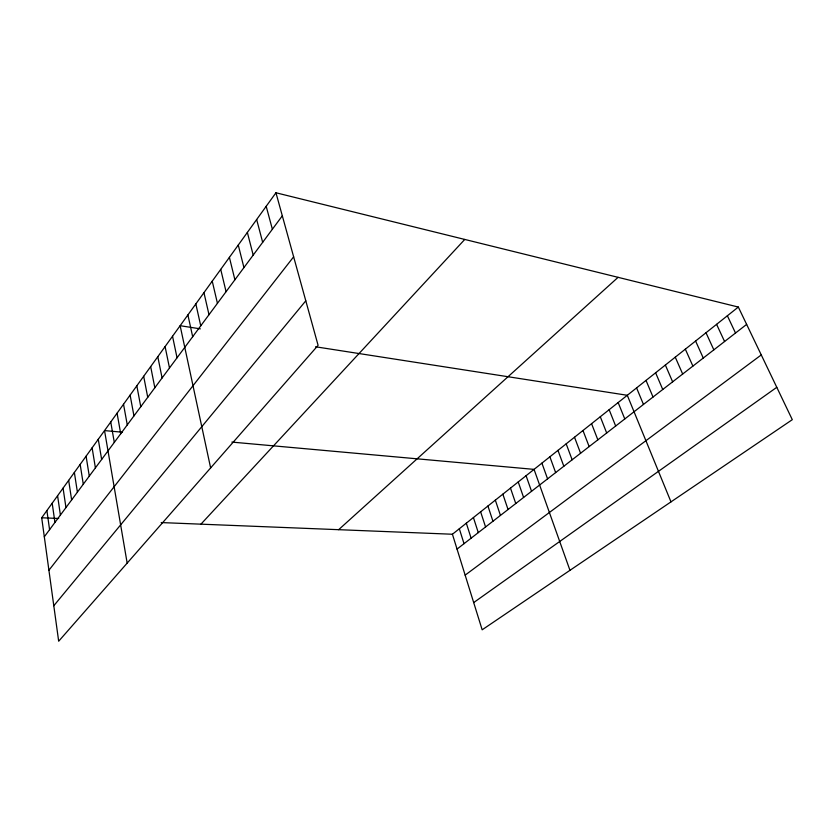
<?xml version="1.0" encoding="UTF-8"?>
<svg xmlns="http://www.w3.org/2000/svg" width="834" height="834" viewBox="0 0 834 834"><rect width="100%" height="100%" fill="white"/><g stroke="black" fill="none" stroke-linecap="round" stroke-linejoin="round"><path stroke-width="1.25" d="M275.95 192.769L318.098 345.349L58.672 641.231L41.7 517.778L275.95 192.769L738.33 307.058L792.3 419.679L482.167 629.806L452.424 534.24L738.33 307.058M44.306 536.783L282.319 215.829M48.914 570.258L293.641 256.82M53.793 605.755L305.797 300.813M200.942 524.159L464.757 239.441M338.656 529.684L618.077 277.336M457.042 549.095L746.639 324.395M465.153 575.137L761.265 354.93M473.691 602.575L776.788 387.31M41.7 517.778L58.682 518.467M161.202 522.574L452.424 534.24M122.483 432.21L104.542 430.594L127.164 563.106M231.883 442.093L534.052 469.375L569.966 570.32M200.358 328.857L180.134 325.708L210.627 467.916M315.544 346.777L627.293 395.285L670.984 501.88M727.373 315.773L735.515 333.027M716.594 324.332L724.579 341.502M706.002 332.745L713.841 349.842M695.587 341.023L703.27 358.036M685.339 349.165L692.887 366.095M675.269 357.171L682.671 374.028M665.365 365.042L672.621 381.816M655.618 372.788L662.749 389.488M646.016 380.408L653.022 397.026M636.582 387.904L643.462 404.448M618.15 402.551L624.781 418.939M609.154 409.702L615.659 426.018M600.292 416.739L606.683 432.982M591.567 423.672L597.853 439.841M582.976 430.5L589.148 446.586M574.511 437.224L580.579 453.237M566.182 443.844L572.145 459.784M557.967 450.37L563.826 466.237M549.877 456.803L555.642 472.597M541.912 463.131L547.573 478.852M526.077 475.714L531.55 491.278M518.227 481.948L523.596 497.45M510.481 488.099L515.766 503.527M502.85 494.166L508.052 509.511M495.333 500.139L500.442 515.412M487.932 506.019L492.946 521.229M480.624 511.826L485.565 526.963M473.42 517.549L478.278 532.613M466.321 523.189L471.106 538.18M459.326 528.756L464.027 543.674M266.192 206.311L272.374 229.235M256.663 219.519L262.668 242.329M247.364 232.425L253.192 255.1M238.274 245.04L243.935 267.578M229.402 257.352L234.896 279.776M220.729 269.392L226.066 291.681M212.243 281.162L217.434 303.326M203.944 292.661L209 314.699M195.834 303.92L200.744 325.823M187.9 314.929L192.675 336.717M172.534 336.258L177.048 357.776M165.09 346.579L169.49 367.982M157.803 356.691L162.088 377.969M150.673 366.595L154.832 387.747M143.677 376.29L147.733 397.318M136.828 385.798L140.769 406.7M130.114 395.118L133.951 415.895M123.526 404.25L127.279 424.902M117.073 413.205L120.721 433.743M110.745 421.983L114.3 442.395M98.266 439.299L101.644 459.471M92.115 447.827L95.41 467.884M86.09 456.198L89.29 476.131M80.168 464.413L83.285 484.22M74.362 472.461L77.406 492.154M68.669 480.374L71.63 499.941M63.071 488.13L65.959 507.583M57.588 495.75L60.402 515.089M52.188 503.225L54.94 522.449M46.902 510.575L49.581 529.684"/></g></svg>
